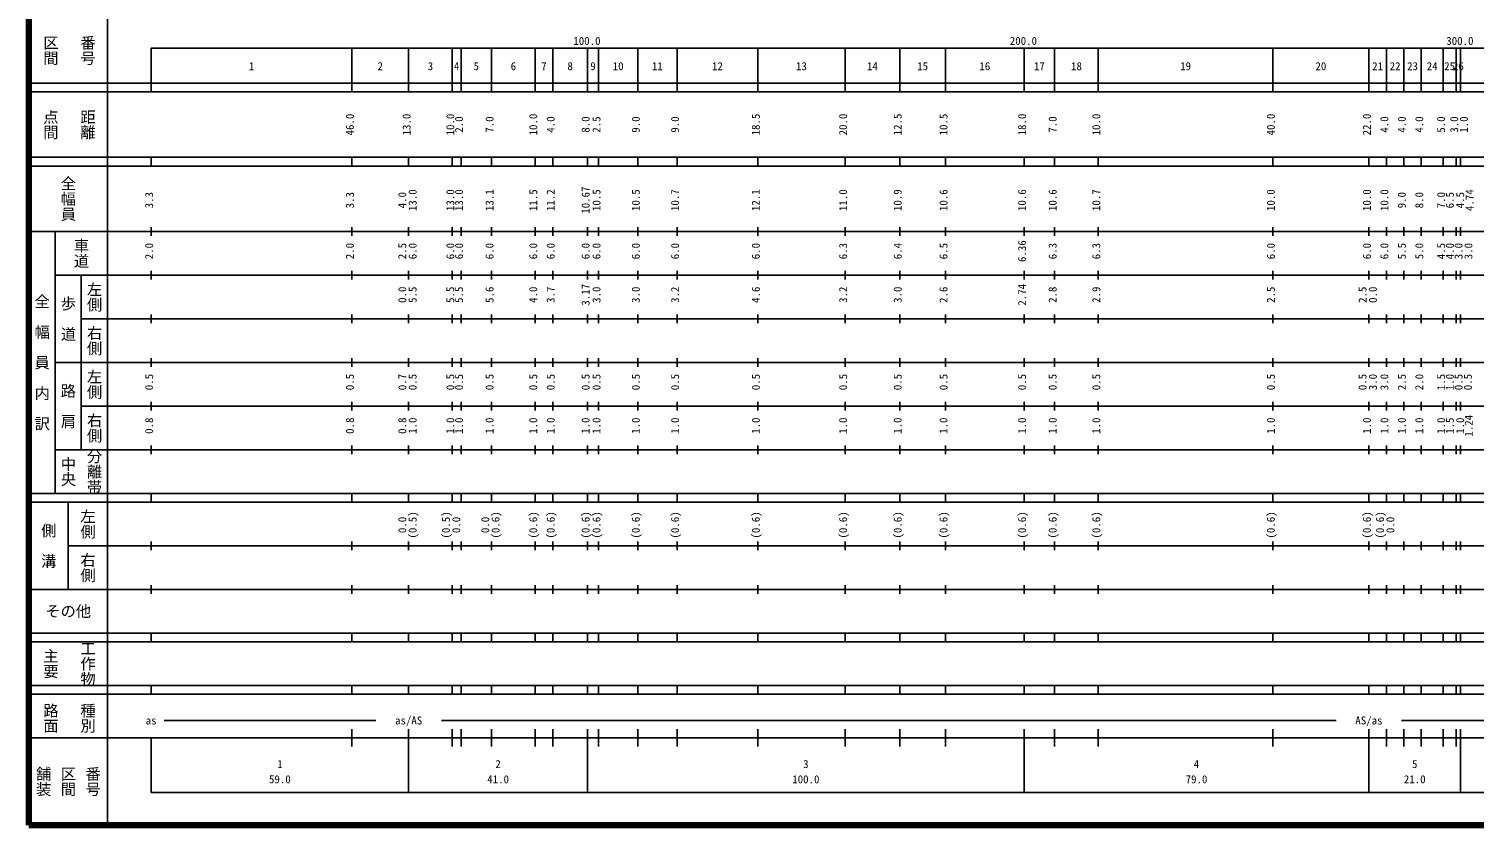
# Model space of a CAD drawing. Units: millimetres on the paper, enlarged 1000 times. Extents: x 40000 to 680000, y 20000 to 380000.
# Drawn here: x 40000 to 371100, y 20000 to 202409 of the extents above; entities that cross this region are included whole.
import ezdxf
from ezdxf.enums import TextEntityAlignment as Align

# ---------------------------------------------------------------- set-up
doc = ezdxf.new("R2010")
doc.units = ezdxf.units.MM
doc.header["$LTSCALE"] = 1000
doc.layers.add('M-TTL', color=2, linetype='Continuous', lineweight=140)
doc.layers.add('M-TTL-BAND', color=7, linetype='Continuous', lineweight=25)
doc.styles.add('@ＭＳ ゴシック', font='')
doc.styles.add('ＭＳ ゴシック', font='')
doc.styles.get('@ＭＳ ゴシック').set_extended_font_data('@MS Gothic')
doc.styles.get('ＭＳ ゴシック').set_extended_font_data('MS Gothic')

msp = doc.modelspace()

# ---------------------------------------------------------------- linework, layer by layer
at = {"layer": 'M-TTL'}
for p, q in [((40000, 380000), (40000, 20000)), ((40000, 20000), (680000, 20000))]:
    msp.add_line(p, q, dxfattribs=at)
at = {"layer": 'M-TTL-BAND'}
for p, q in [((58000, 370000), (58000, 20000)), ((68000, 198000), (579000, 198000)), ((68000, 198000), (68000, 188000)), ((114000, 188000), (114000, 198000)), ((127000, 188000), (127000, 198000)), ((137000, 188000), (137000, 198000)), ((139000, 188000), (139000, 198000)), ((146000, 188000), (146000, 198000)), ((156000, 188000), (156000, 198000)), ((160000, 188000), (160000, 198000)), ((168000, 188000), (168000, 198000)), ((170500, 188000), (170500, 198000)), ((179500, 188000), (179500, 198000)), ((188500, 188000), (188500, 198000)), ((207000, 188000), (207000, 198000)), ((227000, 188000), (227000, 198000)), ((239500, 188000), (239500, 198000)), ((250000, 188000), (250000, 198000)), ((268000, 188000), (268000, 198000)), ((275000, 188000), (275000, 198000)), ((285000, 188000), (285000, 198000)), ((325000, 188000), (325000, 198000)), ((347000, 188000), (347000, 198000)), ((351000, 188000), (351000, 198000)), ((355000, 188000), (355000, 198000)), ((359000, 188000), (359000, 198000)), ((364000, 188000), (364000, 198000)), ((367000, 188000), (367000, 198000)), ((368000, 188000), (368000, 198000)), ((40000, 190000), (579000, 190000)), ((40000, 188000), (579000, 188000)), ((40000, 173000), (579000, 173000)), ((68000, 171000), (68000, 173000)), ((114000, 171000), (114000, 173000)), ((127000, 171000), (127000, 173000)), ((137000, 171000), (137000, 173000)), ((139000, 171000), (139000, 173000)), ((146000, 171000), (146000, 173000)), ((156000, 171000), (156000, 173000)), ((160000, 171000), (160000, 173000)), ((168000, 171000), (168000, 173000)), ((170500, 171000), (170500, 173000)), ((179500, 171000), (179500, 173000)), ((188500, 171000), (188500, 173000)), ((207000, 171000), (207000, 173000)), ((227000, 171000), (227000, 173000)), ((239500, 171000), (239500, 173000)), ((250000, 171000), (250000, 173000)), ((268000, 171000), (268000, 173000)), ((275000, 171000), (275000, 173000)), ((285000, 171000), (285000, 173000)), ((325000, 171000), (325000, 173000)), ((347000, 171000), (347000, 173000)), ((351000, 171000), (351000, 173000)), ((355000, 171000), (355000, 173000)), ((359000, 171000), (359000, 173000)), ((364000, 171000), (364000, 173000)), ((367000, 171000), (367000, 173000)), ((368000, 171000), (368000, 173000)), ((40000, 171000), (579000, 171000)), ((40000, 156000), (579000, 156000)), ((46000, 96000), (46000, 156000)), ((68000, 155000), (68000, 157000)), ((114000, 155000), (114000, 157000)), ((127000, 155000), (127000, 157000)), ((137000, 155000), (137000, 157000)), ((139000, 155000), (139000, 157000)), ((146000, 155000), (146000, 157000)), ((156000, 155000), (156000, 157000)), ((160000, 155000), (160000, 157000)), ((168000, 155000), (168000, 157000)), ((170500, 155000), (170500, 157000)), ((179500, 155000), (179500, 157000)), ((188500, 155000), (188500, 157000)), ((207000, 155000), (207000, 157000)), ((227000, 155000), (227000, 157000)), ((239500, 155000), (239500, 157000)), ((250000, 155000), (250000, 157000)), ((268000, 155000), (268000, 157000)), ((275000, 155000), (275000, 157000)), ((285000, 155000), (285000, 157000)), ((325000, 155000), (325000, 157000)), ((347000, 155000), (347000, 157000)), ((351000, 155000), (351000, 157000)), ((355000, 155000), (355000, 157000)), ((359000, 155000), (359000, 157000)), ((364000, 155000), (364000, 157000)), ((367000, 155000), (367000, 157000)), ((368000, 155000), (368000, 157000)), ((46000, 146000), (579000, 146000)), ((52000, 146000), (52000, 106000)), ((68000, 145000), (68000, 147000)), ((114000, 145000), (114000, 147000)), ((127000, 145000), (127000, 147000)), ((137000, 145000), (137000, 147000)), ((139000, 145000), (139000, 147000)), ((146000, 145000), (146000, 147000)), ((156000, 145000), (156000, 147000)), ((160000, 145000), (160000, 147000)), ((168000, 145000), (168000, 147000)), ((170500, 145000), (170500, 147000)), ((179500, 145000), (179500, 147000)), ((188500, 145000), (188500, 147000)), ((207000, 145000), (207000, 147000)), ((227000, 145000), (227000, 147000)), ((239500, 145000), (239500, 147000)), ((250000, 145000), (250000, 147000)), ((268000, 145000), (268000, 147000)), ((275000, 145000), (275000, 147000)), ((285000, 145000), (285000, 147000)), ((325000, 145000), (325000, 147000)), ((347000, 145000), (347000, 147000)), ((351000, 145000), (351000, 147000)), ((355000, 145000), (355000, 147000)), ((359000, 145000), (359000, 147000)), ((364000, 145000), (364000, 147000)), ((367000, 145000), (367000, 147000)), ((368000, 145000), (368000, 147000)), ((52000, 136000), (579000, 136000)), ((68000, 135000), (68000, 137000)), ((114000, 135000), (114000, 137000)), ((127000, 135000), (127000, 137000)), ((137000, 135000), (137000, 137000)), ((139000, 135000), (139000, 137000)), ((146000, 135000), (146000, 137000)), ((156000, 135000), (156000, 137000)), ((160000, 135000), (160000, 137000)), ((168000, 135000), (168000, 137000)), ((170500, 135000), (170500, 137000)), ((179500, 135000), (179500, 137000)), ((188500, 135000), (188500, 137000)), ((207000, 135000), (207000, 137000)), ((227000, 135000), (227000, 137000)), ((239500, 135000), (239500, 137000)), ((250000, 135000), (250000, 137000)), ((268000, 135000), (268000, 137000)), ((275000, 135000), (275000, 137000)), ((285000, 135000), (285000, 137000)), ((325000, 135000), (325000, 137000)), ((347000, 135000), (347000, 137000)), ((351000, 135000), (351000, 137000)), ((355000, 135000), (355000, 137000)), ((359000, 135000), (359000, 137000)), ((364000, 135000), (364000, 137000)), ((367000, 135000), (367000, 137000)), ((368000, 135000), (368000, 137000)), ((46000, 126000), (579000, 126000)), ((68000, 125000), (68000, 127000)), ((114000, 125000), (114000, 127000)), ((127000, 125000), (127000, 127000)), ((137000, 125000), (137000, 127000)), ((139000, 125000), (139000, 127000)), ((146000, 125000), (146000, 127000)), ((156000, 125000), (156000, 127000)), ((160000, 125000), (160000, 127000)), ((168000, 125000), (168000, 127000)), ((170500, 125000), (170500, 127000)), ((179500, 125000), (179500, 127000)), ((188500, 125000), (188500, 127000)), ((207000, 125000), (207000, 127000)), ((227000, 125000), (227000, 127000)), ((239500, 125000), (239500, 127000)), ((250000, 125000), (250000, 127000)), ((268000, 125000), (268000, 127000)), ((275000, 125000), (275000, 127000)), ((285000, 125000), (285000, 127000)), ((325000, 125000), (325000, 127000)), ((347000, 125000), (347000, 127000)), ((351000, 125000), (351000, 127000)), ((355000, 125000), (355000, 127000)), ((359000, 125000), (359000, 127000)), ((364000, 125000), (364000, 127000)), ((367000, 125000), (367000, 127000)), ((368000, 125000), (368000, 127000)), ((52000, 116000), (579000, 116000)), ((68000, 115000), (68000, 117000)), ((114000, 115000), (114000, 117000)), ((127000, 115000), (127000, 117000)), ((137000, 115000), (137000, 117000)), ((139000, 115000), (139000, 117000)), ((146000, 115000), (146000, 117000)), ((156000, 115000), (156000, 117000)), ((160000, 115000), (160000, 117000)), ((168000, 115000), (168000, 117000)), ((170500, 115000), (170500, 117000)), ((179500, 115000), (179500, 117000)), ((188500, 115000), (188500, 117000)), ((207000, 115000), (207000, 117000)), ((227000, 115000), (227000, 117000)), ((239500, 115000), (239500, 117000)), ((250000, 115000), (250000, 117000)), ((268000, 115000), (268000, 117000)), ((275000, 115000), (275000, 117000)), ((285000, 115000), (285000, 117000)), ((325000, 115000), (325000, 117000)), ((347000, 115000), (347000, 117000)), ((351000, 115000), (351000, 117000)), ((355000, 115000), (355000, 117000)), ((359000, 115000), (359000, 117000)), ((364000, 115000), (364000, 117000)), ((367000, 115000), (367000, 117000)), ((368000, 115000), (368000, 117000)), ((46000, 106000), (579000, 106000)), ((68000, 105000), (68000, 107000)), ((114000, 105000), (114000, 107000)), ((127000, 105000), (127000, 107000)), ((137000, 105000), (137000, 107000)), ((139000, 105000), (139000, 107000)), ((146000, 105000), (146000, 107000)), ((156000, 105000), (156000, 107000)), ((160000, 105000), (160000, 107000)), ((168000, 105000), (168000, 107000)), ((170500, 105000), (170500, 107000)), ((179500, 105000), (179500, 107000)), ((188500, 105000), (188500, 107000)), ((207000, 105000), (207000, 107000)), ((227000, 105000), (227000, 107000)), ((239500, 105000), (239500, 107000)), ((250000, 105000), (250000, 107000)), ((268000, 105000), (268000, 107000)), ((275000, 105000), (275000, 107000)), ((285000, 105000), (285000, 107000)), ((325000, 105000), (325000, 107000)), ((347000, 105000), (347000, 107000)), ((351000, 105000), (351000, 107000)), ((355000, 105000), (355000, 107000)), ((359000, 105000), (359000, 107000)), ((364000, 105000), (364000, 107000)), ((367000, 105000), (367000, 107000)), ((368000, 105000), (368000, 107000)), ((40000, 96000), (579000, 96000)), ((40000, 94000), (579000, 94000)), ((49000, 94000), (49000, 74000)), ((68000, 94000), (68000, 96000)), ((114000, 94000), (114000, 96000)), ((127000, 94000), (127000, 96000)), ((137000, 94000), (137000, 96000)), ((139000, 94000), (139000, 96000)), ((146000, 94000), (146000, 96000)), ((156000, 94000), (156000, 96000)), ((160000, 94000), (160000, 96000)), ((168000, 94000), (168000, 96000)), ((170500, 94000), (170500, 96000)), ((179500, 94000), (179500, 96000)), ((188500, 94000), (188500, 96000)), ((207000, 94000), (207000, 96000)), ((227000, 94000), (227000, 96000)), ((239500, 94000), (239500, 96000)), ((250000, 94000), (250000, 96000)), ((268000, 94000), (268000, 96000)), ((275000, 94000), (275000, 96000)), ((285000, 94000), (285000, 96000)), ((325000, 94000), (325000, 96000)), ((347000, 94000), (347000, 96000)), ((351000, 94000), (351000, 96000)), ((355000, 94000), (355000, 96000)), ((359000, 94000), (359000, 96000)), ((364000, 94000), (364000, 96000)), ((367000, 94000), (367000, 96000)), ((368000, 94000), (368000, 96000)), ((49000, 84000), (579000, 84000)), ((68000, 83000), (68000, 85000)), ((114000, 83000), (114000, 85000)), ((127000, 83000), (127000, 85000)), ((137000, 83000), (137000, 85000)), ((139000, 83000), (139000, 85000)), ((146000, 83000), (146000, 85000)), ((156000, 83000), (156000, 85000)), ((160000, 83000), (160000, 85000)), ((168000, 83000), (168000, 85000)), ((170500, 83000), (170500, 85000)), ((179500, 83000), (179500, 85000)), ((188500, 83000), (188500, 85000)), ((207000, 83000), (207000, 85000)), ((227000, 83000), (227000, 85000)), ((239500, 83000), (239500, 85000)), ((250000, 83000), (250000, 85000)), ((268000, 83000), (268000, 85000)), ((275000, 83000), (275000, 85000)), ((285000, 83000), (285000, 85000)), ((325000, 83000), (325000, 85000)), ((347000, 83000), (347000, 85000)), ((351000, 83000), (351000, 85000)), ((355000, 83000), (355000, 85000)), ((359000, 83000), (359000, 85000)), ((364000, 83000), (364000, 85000)), ((367000, 83000), (367000, 85000)), ((368000, 83000), (368000, 85000)), ((40000, 74000), (579000, 74000)), ((68000, 73000), (68000, 75000)), ((114000, 73000), (114000, 75000)), ((127000, 73000), (127000, 75000)), ((137000, 73000), (137000, 75000)), ((139000, 73000), (139000, 75000)), ((146000, 73000), (146000, 75000)), ((156000, 73000), (156000, 75000)), ((160000, 73000), (160000, 75000)), ((168000, 73000), (168000, 75000)), ((170500, 73000), (170500, 75000)), ((179500, 73000), (179500, 75000)), ((188500, 73000), (188500, 75000)), ((207000, 73000), (207000, 75000)), ((227000, 73000), (227000, 75000)), ((239500, 73000), (239500, 75000)), ((250000, 73000), (250000, 75000)), ((268000, 73000), (268000, 75000)), ((275000, 73000), (275000, 75000)), ((285000, 73000), (285000, 75000)), ((325000, 73000), (325000, 75000)), ((347000, 73000), (347000, 75000)), ((351000, 73000), (351000, 75000)), ((355000, 73000), (355000, 75000)), ((359000, 73000), (359000, 75000)), ((364000, 73000), (364000, 75000)), ((367000, 73000), (367000, 75000)), ((368000, 73000), (368000, 75000)), ((40000, 64000), (579000, 64000)), ((68000, 62000), (68000, 64000)), ((114000, 62000), (114000, 64000)), ((127000, 62000), (127000, 64000)), ((137000, 62000), (137000, 64000)), ((139000, 62000), (139000, 64000)), ((146000, 62000), (146000, 64000)), ((156000, 62000), (156000, 64000)), ((160000, 62000), (160000, 64000)), ((168000, 62000), (168000, 64000)), ((170500, 62000), (170500, 64000)), ((179500, 62000), (179500, 64000)), ((188500, 62000), (188500, 64000)), ((207000, 62000), (207000, 64000)), ((227000, 62000), (227000, 64000)), ((239500, 62000), (239500, 64000)), ((250000, 62000), (250000, 64000)), ((268000, 62000), (268000, 64000)), ((275000, 62000), (275000, 64000)), ((285000, 62000), (285000, 64000)), ((325000, 62000), (325000, 64000)), ((347000, 62000), (347000, 64000)), ((351000, 62000), (351000, 64000)), ((355000, 62000), (355000, 64000)), ((359000, 62000), (359000, 64000)), ((364000, 62000), (364000, 64000)), ((367000, 62000), (367000, 64000)), ((368000, 62000), (368000, 64000)), ((40000, 62000), (579000, 62000)), ((40000, 52000), (579000, 52000)), ((40000, 50000), (579000, 50000)), ((68000, 50000), (68000, 52000)), ((114000, 50000), (114000, 52000)), ((127000, 50000), (127000, 52000)), ((137000, 50000), (137000, 52000)), ((139000, 50000), (139000, 52000)), ((146000, 50000), (146000, 52000)), ((156000, 50000), (156000, 52000)), ((160000, 50000), (160000, 52000)), ((168000, 50000), (168000, 52000)), ((170500, 50000), (170500, 52000)), ((179500, 50000), (179500, 52000)), ((188500, 50000), (188500, 52000)), ((207000, 50000), (207000, 52000)), ((227000, 50000), (227000, 52000)), ((239500, 50000), (239500, 52000)), ((250000, 50000), (250000, 52000)), ((268000, 50000), (268000, 52000)), ((275000, 50000), (275000, 52000)), ((285000, 50000), (285000, 52000)), ((325000, 50000), (325000, 52000)), ((347000, 50000), (347000, 52000)), ((351000, 50000), (351000, 52000)), ((355000, 50000), (355000, 52000)), ((359000, 50000), (359000, 52000)), ((364000, 50000), (364000, 52000)), ((367000, 50000), (367000, 52000)), ((368000, 50000), (368000, 52000)), ((71000, 44000), (119500, 44000)), ((134500, 44000), (339500, 44000)), ((354500, 44000), (565000, 44000)), ((40000, 40000), (579000, 40000)), ((68000, 40000), (68000, 27500)), ((114000, 38000), (114000, 42000)), ((127000, 27500), (127000, 42000)), ((137000, 38000), (137000, 42000)), ((139000, 38000), (139000, 42000)), ((146000, 38000), (146000, 42000)), ((156000, 38000), (156000, 42000)), ((160000, 38000), (160000, 42000)), ((168000, 27500), (168000, 42000)), ((170500, 38000), (170500, 42000)), ((179500, 38000), (179500, 42000)), ((188500, 38000), (188500, 42000)), ((207000, 38000), (207000, 42000)), ((227000, 38000), (227000, 42000)), ((239500, 38000), (239500, 42000)), ((250000, 38000), (250000, 42000)), ((268000, 27500), (268000, 42000)), ((275000, 38000), (275000, 42000)), ((285000, 38000), (285000, 42000)), ((325000, 38000), (325000, 42000)), ((347000, 27500), (347000, 42000)), ((351000, 38000), (351000, 42000)), ((355000, 38000), (355000, 42000)), ((359000, 38000), (359000, 42000)), ((364000, 38000), (364000, 42000)), ((367000, 38000), (367000, 42000)), ((368000, 27500), (368000, 42000)), ((68000, 27500), (579000, 27500))]:
    msp.add_line(p, q, dxfattribs=at)

# ---------------------------------------------------------------- texts
at = {"layer": 'M-TTL-BAND', "style": '@ＭＳ ゴシック'}
for s, p in [('区間', (45000, 197500)), ('番号', (53500, 197500)), ('点間', (45000, 180500)), ('距離', (53500, 180500)), ('全幅員', (49000, 163500)), ('車道', (52000, 151000)), ('左側', (55000, 141000)), ('全\u3000幅\u3000員\u3000内\u3000訳', (43000, 126000)), ('歩\u3000道', (49000, 136000)), ('右側', (55000, 131000)), ('左側', (55000, 121000)), ('路\u3000肩', (49000, 116000)), ('右側', (55000, 111000)), ('分離帯', (55000, 101000)), ('中央', (49000, 101000)), ('左側', (53500, 89000)), ('側\u3000溝', (44500, 84000)), ('右側', (53500, 79000)), ('主要', (45000, 57000)), ('工作物', (53500, 57000)), ('路面', (45000, 44500)), ('種別', (53500, 44500)), ('舗装', (43333, 30000)), ('区間', (49000, 30000)), ('番号', (54667, 30000))]:
    msp.add_text(s, height=2566, rotation=270, dxfattribs=at).set_placement(p, align=Align.MIDDLE_CENTER)
at = {"layer": 'M-TTL-BAND', "style": 'ＭＳ ゴシック'}
for s, p in [('100.0', (167844, 198195)), ('200.0', (267844, 198195)), ('300.0', (367844, 198195)), ('1', (91000, 192405)), ('2', (120500, 192405)), ('3', (132000, 192405)), ('4', (138000, 192405)), ('5', (142500, 192405)), ('6', (151000, 192405)), ('7', (158000, 192405)), ('8', (164000, 192405)), ('9', (169250, 192405)), ('10', (175000, 192405)), ('11', (184000, 192405)), ('12', (197750, 192405)), ('13', (217000, 192405)), ('14', (233250, 192405)), ('15', (244750, 192405)), ('16', (259000, 192405)), ('17', (271500, 192405)), ('18', (280000, 192405)), ('19', (305000, 192405)), ('20', (336000, 192405)), ('21', (349000, 192405)), ('22', (353000, 192405)), ('23', (357000, 192405)), ('24', (361500, 192405)), ('25', (365500, 192405)), ('26', (367500, 192405)), ('as', (68000, 42500)), ('as/AS', (127000, 42500)), ('AS/as', (347000, 42500)), ('1', (97500, 32523)), ('2', (147500, 32523)), ('3', (218000, 32523)), ('4', (307500, 32523)), ('5', (357500, 32523)), ('59.0', (97500, 29033)), ('41.0', (147500, 29033)), ('100.0', (218000, 29033)), ('79.0', (307500, 29033)), ('21.0', (357500, 29033))]:
    msp.add_text(s, height=1833, dxfattribs=at).set_placement(p, align=Align.BOTTOM_CENTER)
for s, p in [('46.0', (115000, 180500)), ('13.0', (128000, 180500)), ('10.0', (138000, 180500)), ('2.0', (140000, 180500)), ('7.0', (147000, 180500)), ('10.0', (157000, 180500)), ('4.0', (161000, 180500)), ('8.0', (169000, 180500)), ('2.5', (171500, 180500)), ('9.0', (180500, 180500)), ('9.0', (189500, 180500)), ('18.5', (208000, 180500)), ('20.0', (228000, 180500)), ('12.5', (240500, 180500)), ('10.5', (251000, 180500)), ('18.0', (269000, 180500)), ('7.0', (276000, 180500)), ('10.0', (286000, 180500)), ('40.0', (326000, 180500)), ('22.0', (348000, 180500)), ('4.0', (352000, 180500)), ('4.0', (356000, 180500)), ('4.0', (360000, 180500)), ('5.0', (365000, 180500)), ('3.0', (368000, 180500)), ('1.0', (370228, 180500)), ('10.67', (169000, 163174)), ('4.74', (371525, 163174)), ('3.3', (69000, 163174)), ('3.3', (115000, 163174)), ('4.0', (127000, 163174)), ('13.0', (129370, 163174)), ('13.0', (138000, 163174)), ('13.0', (140000, 163174)), ('13.1', (147000, 163174)), ('11.5', (157000, 163174)), ('11.2', (161000, 163174)), ('10.5', (171500, 163174)), ('10.5', (180500, 163174)), ('10.7', (189500, 163174)), ('12.1', (208000, 163174)), ('11.0', (228000, 163174)), ('10.9', (240500, 163174)), ('10.6', (251000, 163174)), ('10.6', (269000, 163174)), ('10.6', (276000, 163174)), ('10.7', (286000, 163174)), ('10.0', (326000, 163174)), ('10.0', (348000, 163174)), ('10.0', (352000, 163174)), ('9.0', (356000, 163174)), ('8.0', (360000, 163174)), ('7.0', (365000, 163174)), ('6.5', (367000, 163174)), ('4.5', (369370, 163174)), ('2.0', (69000, 151500)), ('2.0', (115000, 151500)), ('2.5', (127000, 151500)), ('6.0', (129370, 151500)), ('6.0', (138000, 151500)), ('6.0', (140000, 151500)), ('6.0', (147000, 151500)), ('6.0', (157000, 151500)), ('6.0', (161000, 151500)), ('6.0', (169000, 151500)), ('6.0', (171500, 151500)), ('6.0', (180500, 151500)), ('6.0', (189500, 151500)), ('6.0', (208000, 151500)), ('6.3', (228000, 151500)), ('6.4', (240500, 151500)), ('6.5', (251000, 151500)), ('6.36', (269000, 151500)), ('6.3', (276000, 151500)), ('6.3', (286000, 151500)), ('6.0', (326000, 151500)), ('6.0', (348000, 151500)), ('6.0', (352000, 151500)), ('5.5', (356000, 151500)), ('5.0', (360000, 151500)), ('4.5', (365000, 151500)), ('4.0', (367000, 151500)), ('3.0', (369000, 151500)), ('3.0', (371261, 151500)), ('0.0', (127000, 141500)), ('5.5', (129370, 141500)), ('5.5', (138000, 141500)), ('5.5', (140000, 141500)), ('5.6', (147000, 141500)), ('4.0', (157000, 141500)), ('3.7', (161000, 141500)), ('3.17', (169000, 141500)), ('3.0', (171500, 141500)), ('3.0', (180500, 141500)), ('3.2', (189500, 141500)), ('4.6', (208000, 141500)), ('3.2', (228000, 141500)), ('3.0', (240500, 141500)), ('2.6', (251000, 141500)), ('2.74', (269000, 141500)), ('2.8', (276000, 141500)), ('2.9', (286000, 141500)), ('2.5', (326000, 141500)), ('2.5', (347000, 141500)), ('0.0', (349370, 141500)), ('0.5', (69000, 121500)), ('0.5', (115000, 121500)), ('0.7', (127000, 121500)), ('0.5', (129370, 121500)), ('0.5', (138000, 121500)), ('0.5', (140000, 121500)), ('0.5', (147000, 121500)), ('0.5', (157000, 121500)), ('0.5', (161000, 121500)), ('0.5', (169000, 121500)), ('0.5', (171500, 121500)), ('0.5', (180500, 121500)), ('0.5', (189500, 121500)), ('0.5', (208000, 121500)), ('0.5', (228000, 121500)), ('0.5', (240500, 121500)), ('0.5', (251000, 121500)), ('0.5', (269000, 121500)), ('0.5', (276000, 121500)), ('0.5', (286000, 121500)), ('0.5', (326000, 121500)), ('0.5', (347000, 121500)), ('3.0', (349370, 121500)), ('3.0', (352000, 121500)), ('2.5', (356000, 121500)), ('2.0', (360000, 121500)), ('1.5', (365000, 121500)), ('1.0', (367000, 121500)), ('0.5', (369000, 121500)), ('0.5', (371130, 121500)), ('0.8', (69000, 111500)), ('0.8', (115000, 111500)), ('0.8', (127000, 111500)), ('1.0', (129370, 111500)), ('1.0', (138000, 111500)), ('1.0', (140000, 111500)), ('1.0', (147000, 111500)), ('1.0', (157000, 111500)), ('1.0', (161000, 111500)), ('1.0', (169000, 111500)), ('1.0', (171500, 111500)), ('1.0', (180500, 111500)), ('1.0', (189500, 111500)), ('1.0', (208000, 111500)), ('1.0', (228000, 111500)), ('1.0', (240500, 111500)), ('1.0', (251000, 111500)), ('1.0', (269000, 111500)), ('1.0', (276000, 111500)), ('1.0', (286000, 111500)), ('1.0', (326000, 111500)), ('1.0', (348000, 111500)), ('1.0', (352000, 111500)), ('1.0', (356000, 111500)), ('1.0', (360000, 111500)), ('1.0', (365000, 111500)), ('1.5', (367000, 111500)), ('1.0', (369370, 111500)), ('1.24', (371332, 111500)), ('0.0', (127000, 88764)), ('(0.5)', (129370, 88764)), ('(0.5)', (137000, 88764)), ('0.0', (139370, 88764)), ('0.0', (146000, 88764)), ('(0.6)', (148370, 88764)), ('(0.6)', (157000, 88764)), ('(0.6)', (161000, 88764)), ('(0.6)', (169000, 88764)), ('(0.6)', (171500, 88764)), ('(0.6)', (180500, 88764)), ('(0.6)', (189500, 88764)), ('(0.6)', (208000, 88764)), ('(0.6)', (228000, 88764)), ('(0.6)', (240500, 88764)), ('(0.6)', (251000, 88764)), ('(0.6)', (269000, 88764)), ('(0.6)', (276000, 88764)), ('(0.6)', (286000, 88764)), ('(0.6)', (326000, 88764)), ('(0.6)', (348000, 88764)), ('(0.6)', (351000, 88764)), ('0.0', (353370, 88764))]:
    msp.add_text(s, height=1833, rotation=90, dxfattribs=at).set_placement(p, align=Align.BOTTOM_CENTER)
msp.add_text('その他', height=2566, dxfattribs=at).set_placement((49000, 69000), align=Align.MIDDLE_CENTER)

doc.saveas('drawing.dxf')
